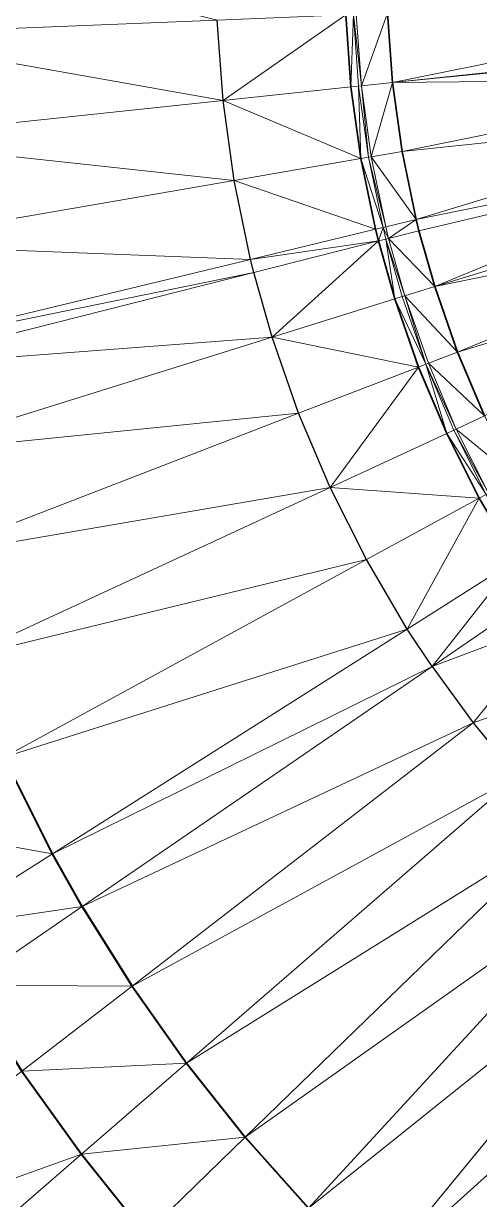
# Model space of a CAD drawing. Header units: metres. Extents: x 246428 to 246884, y 7418966 to 7419490.
# Drawn here: x 246507.07 to 246513.63, y 7419364.9 to 7419381.82 of the extents above; entities that cross this region are included whole.
import ezdxf

# ---------------------------------------------------------------- set-up
doc = ezdxf.new("R2010")
doc.units = ezdxf.units.M
doc.linetypes.add('blank name', pattern=[0])
doc.linetypes.add('HIDDEN', pattern=[9.525, 6.35, -3.175])
doc.layers.add('_12D_UNMAPPED', color=7, linetype='Continuous')
doc.layers.add('BATTER', color=250, linetype='HIDDEN', lineweight=25)
doc.layers.add('DRAINAGE_SWALE', color=7, linetype='CHANNEL_DASHDOT_X4', lineweight=40)
for name, color, linetype, lineweight, true_color in [('KERB_BACK', 7, 'Continuous', 35, 0x5fd2ff), ('KERB_LINE', 7, 'Continuous', 18, 0xb9b9b9), ('KERB_LIP', 7, 'Continuous', 35, 0x5fd2ff), ('KERB_TOP', 7, 'Continuous', 18, 0xb9b9b9)]:
    doc.layers.add(name, color=color, linetype=linetype, lineweight=lineweight, true_color=true_color)
doc.styles.get("Standard").update_dxf_attribs({"font": 'romans.shx', "width": 0.65})
doc.linetypes.add('CHANNEL_DASHDOT_X4', pattern='A,6,-1,1,-1,0.004,[">",Standard,S=4,R=0,X=0,Y=-1.7144],0.004,1,-1,6,-1,1,-1', length=20.008)

msp = doc.modelspace()

# ---------------------------------------------------------------- linework, layer by layer
at = {"layer": '_12D_UNMAPPED', "color": 3, "linetype": 'blank name', "lineweight": 0}
for points in [[(246509.854, 7419381.867, 31.35), (246504.602, 7419381.656, 30.474), (246504.652, 7419383.159, 30.482)], [(246511.703, 7419381.941, 31.369), (246509.939, 7419380.71, 31.355), (246509.854, 7419381.867, 31.35)], [(246511.703, 7419381.941, 31.369), (246511.778, 7419380.905, 31.374), (246509.939, 7419380.71, 31.355)], [(246511.812, 7419381.946, 31.369), (246511.778, 7419380.905, 31.374), (246511.703, 7419381.941, 31.369)], [(246511.812, 7419381.946, 31.369), (246511.888, 7419380.917, 31.374), (246511.778, 7419380.905, 31.374)], [(246511.852, 7419381.947, 31.219), (246511.927, 7419380.921, 31.224), (246511.812, 7419381.946, 31.369)], [(246511.927, 7419380.921, 31.224), (246511.888, 7419380.917, 31.374), (246511.812, 7419381.946, 31.369)], [(246512.302, 7419381.966, 31.244), (246511.927, 7419380.921, 31.224), (246511.852, 7419381.947, 31.219)], [(246512.302, 7419381.966, 31.244), (246512.375, 7419380.968, 31.249), (246511.927, 7419380.921, 31.224)], [(246512.375, 7419380.968, 31.249), (246512.302, 7419381.966, 31.244), (246517.556, 7419382.016, 31.359)], [(246517.596, 7419381.517, 31.356), (246512.375, 7419380.968, 31.249), (246517.556, 7419382.016, 31.359)], [(246509.854, 7419381.867, 31.35), (246509.939, 7419380.71, 31.355), (246504.602, 7419381.656, 30.474)], [(246509.939, 7419380.71, 31.355), (246504.639, 7419380.147, 30.467), (246504.602, 7419381.656, 30.474)], [(246517.6, 7419381.486, 31.356), (246512.375, 7419380.968, 31.249), (246517.596, 7419381.517, 31.356)], [(246517.662, 7419381.022, 31.362), (246512.375, 7419380.968, 31.249), (246517.6, 7419381.486, 31.356)], [(246512.375, 7419380.968, 31.249), (246512.07, 7419379.901, 31.23), (246511.927, 7419380.921, 31.224)], [(246512.375, 7419380.968, 31.249), (246512.513, 7419379.978, 31.255), (246512.07, 7419379.901, 31.23)], [(246512.513, 7419379.978, 31.255), (246512.375, 7419380.968, 31.249), (246517.662, 7419381.022, 31.362)], [(246517.752, 7419380.53, 31.368), (246512.513, 7419379.978, 31.255), (246517.662, 7419381.022, 31.362)], [(246511.778, 7419380.905, 31.374), (246511.922, 7419379.876, 31.38), (246509.939, 7419380.71, 31.355)], [(246511.888, 7419380.917, 31.374), (246511.922, 7419379.876, 31.38), (246511.778, 7419380.905, 31.374)], [(246511.927, 7419380.921, 31.224), (246512.03, 7419379.895, 31.38), (246511.888, 7419380.917, 31.374)], [(246511.888, 7419380.917, 31.374), (246512.03, 7419379.895, 31.38), (246511.922, 7419379.876, 31.38)], [(246511.927, 7419380.921, 31.224), (246512.07, 7419379.901, 31.23), (246512.03, 7419379.895, 31.38)], [(246509.939, 7419380.71, 31.355), (246510.099, 7419379.56, 31.362), (246504.639, 7419380.147, 30.467)], [(246511.922, 7419379.876, 31.38), (246510.099, 7419379.56, 31.362), (246509.939, 7419380.71, 31.355)], [(246512.716, 7419378.999, 31.264), (246512.513, 7419379.978, 31.255), (246517.752, 7419380.53, 31.368)], [(246517.866, 7419380.043, 31.374), (246512.716, 7419378.999, 31.264), (246517.752, 7419380.53, 31.368)], [(246510.099, 7419379.56, 31.362), (246504.764, 7419378.637, 30.459), (246504.639, 7419380.147, 30.467)], [(246512.513, 7419379.978, 31.255), (246512.716, 7419378.999, 31.264), (246512.07, 7419379.901, 31.23)], [(246512.756, 7419378.836, 31.266), (246512.716, 7419378.999, 31.264), (246517.866, 7419380.043, 31.374)], [(246512.982, 7419378.035, 31.274), (246512.756, 7419378.836, 31.266), (246517.866, 7419380.043, 31.374)], [(246518.005, 7419379.563, 31.38), (246512.982, 7419378.035, 31.274), (246517.866, 7419380.043, 31.374)], [(246511.922, 7419379.876, 31.38), (246512.132, 7419378.858, 31.389), (246510.099, 7419379.56, 31.362)], [(246512.03, 7419379.895, 31.38), (246512.239, 7419378.884, 31.389), (246511.922, 7419379.876, 31.38)], [(246512.239, 7419378.884, 31.389), (246512.132, 7419378.858, 31.389), (246511.922, 7419379.876, 31.38)], [(246512.07, 7419379.901, 31.23), (246512.278, 7419378.893, 31.239), (246512.03, 7419379.895, 31.38)], [(246512.278, 7419378.893, 31.239), (246512.239, 7419378.884, 31.389), (246512.03, 7419379.895, 31.38)], [(246512.716, 7419378.999, 31.264), (246512.278, 7419378.893, 31.239), (246512.07, 7419379.901, 31.23)], [(246510.099, 7419379.56, 31.362), (246510.334, 7419378.424, 31.37), (246504.764, 7419378.637, 30.459)], [(246512.132, 7419378.858, 31.389), (246510.334, 7419378.424, 31.37), (246510.099, 7419379.56, 31.362)], [(246518.168, 7419379.09, 31.386), (246512.982, 7419378.035, 31.274), (246518.005, 7419379.563, 31.38)], [(246512.982, 7419378.035, 31.274), (246518.168, 7419379.09, 31.386), (246513.311, 7419377.091, 31.284)], [(246518.168, 7419379.09, 31.386), (246518.354, 7419378.626, 31.392), (246513.311, 7419377.091, 31.284)], [(246512.278, 7419378.893, 31.239), (246512.32, 7419378.726, 31.241), (246512.239, 7419378.884, 31.389)], [(246512.716, 7419378.999, 31.264), (246512.32, 7419378.726, 31.241), (246512.278, 7419378.893, 31.239)], [(246512.716, 7419378.999, 31.264), (246512.756, 7419378.836, 31.266), (246512.32, 7419378.726, 31.241)], [(246512.132, 7419378.858, 31.389), (246512.174, 7419378.689, 31.391), (246510.334, 7419378.424, 31.37)], [(246512.239, 7419378.884, 31.389), (246512.174, 7419378.689, 31.391), (246512.132, 7419378.858, 31.389)], [(246512.239, 7419378.884, 31.389), (246512.281, 7419378.716, 31.391), (246512.174, 7419378.689, 31.391)], [(246512.32, 7419378.726, 31.241), (246512.281, 7419378.716, 31.391), (246512.239, 7419378.884, 31.389)], [(246512.32, 7419378.726, 31.241), (246512.553, 7419377.901, 31.249), (246512.281, 7419378.716, 31.391)], [(246512.756, 7419378.836, 31.266), (246512.982, 7419378.035, 31.274), (246512.32, 7419378.726, 31.241)], [(246512.982, 7419378.035, 31.274), (246512.553, 7419377.901, 31.249), (246512.32, 7419378.726, 31.241)], [(246510.334, 7419378.424, 31.37), (246504.976, 7419377.13, 30.452), (246504.764, 7419378.637, 30.459)], [(246512.174, 7419378.689, 31.391), (246510.381, 7419378.235, 31.372), (246510.334, 7419378.424, 31.37)], [(246512.174, 7419378.689, 31.391), (246510.643, 7419377.306, 31.38), (246510.381, 7419378.235, 31.372)], [(246512.174, 7419378.689, 31.391), (246512.409, 7419377.857, 31.399), (246510.643, 7419377.306, 31.38)], [(246512.281, 7419378.716, 31.391), (246512.409, 7419377.857, 31.399), (246512.174, 7419378.689, 31.391)], [(246512.553, 7419377.901, 31.249), (246512.514, 7419377.889, 31.399), (246512.281, 7419378.716, 31.391)], [(246512.281, 7419378.716, 31.391), (246512.514, 7419377.889, 31.399), (246512.409, 7419377.857, 31.399)], [(246518.354, 7419378.626, 31.392), (246513.701, 7419376.171, 31.294), (246513.311, 7419377.091, 31.284)], [(246510.334, 7419378.424, 31.37), (246510.381, 7419378.235, 31.372), (246504.976, 7419377.13, 30.452)], [(246510.381, 7419378.235, 31.372), (246505.02, 7419376.878, 30.45), (246504.976, 7419377.13, 30.452)], [(246510.381, 7419378.235, 31.372), (246510.643, 7419377.306, 31.38), (246505.02, 7419376.878, 30.45)], [(246512.514, 7419377.889, 31.399), (246512.854, 7419376.915, 31.409), (246512.409, 7419377.857, 31.399)], [(246512.553, 7419377.901, 31.249), (246512.854, 7419376.915, 31.409), (246512.514, 7419377.889, 31.399)], [(246512.553, 7419377.901, 31.249), (246512.982, 7419378.035, 31.274), (246513.311, 7419377.091, 31.284)], [(246512.891, 7419376.929, 31.259), (246512.553, 7419377.901, 31.249), (246513.311, 7419377.091, 31.284)], [(246512.553, 7419377.901, 31.249), (246512.891, 7419376.929, 31.259), (246512.854, 7419376.915, 31.409)], [(246512.409, 7419377.857, 31.399), (246512.751, 7419376.875, 31.409), (246510.643, 7419377.306, 31.38)], [(246512.854, 7419376.915, 31.409), (246512.751, 7419376.875, 31.409), (246512.409, 7419377.857, 31.399)], [(246510.643, 7419377.306, 31.38), (246505.281, 7419375.632, 30.444), (246505.02, 7419376.878, 30.45)], [(246510.643, 7419377.306, 31.38), (246511.025, 7419376.21, 31.39), (246505.281, 7419375.632, 30.444)], [(246512.751, 7419376.875, 31.409), (246511.025, 7419376.21, 31.39), (246510.643, 7419377.306, 31.38)], [(246513.701, 7419376.171, 31.294), (246512.891, 7419376.929, 31.259), (246513.311, 7419377.091, 31.284)], [(246512.751, 7419376.875, 31.409), (246511.478, 7419375.141, 31.4), (246511.025, 7419376.21, 31.39)], [(246513.157, 7419375.919, 31.419), (246511.478, 7419375.141, 31.4), (246512.751, 7419376.875, 31.409)], [(246512.854, 7419376.915, 31.409), (246513.157, 7419375.919, 31.419), (246512.751, 7419376.875, 31.409)], [(246512.854, 7419376.915, 31.409), (246512.891, 7419376.929, 31.259), (246513.293, 7419375.982, 31.269)], [(246513.157, 7419375.919, 31.419), (246512.854, 7419376.915, 31.409), (246513.257, 7419375.965, 31.419)], [(246512.854, 7419376.915, 31.409), (246513.293, 7419375.982, 31.269), (246513.257, 7419375.965, 31.419)], [(246512.891, 7419376.929, 31.259), (246513.701, 7419376.171, 31.294), (246513.293, 7419375.982, 31.269)], [(246511.025, 7419376.21, 31.39), (246505.685, 7419374.15, 30.436), (246505.281, 7419375.632, 30.444)], [(246511.478, 7419375.141, 31.4), (246505.685, 7419374.15, 30.436), (246511.025, 7419376.21, 31.39)], [(246513.701, 7419376.171, 31.294), (246514.151, 7419375.278, 31.304), (246513.293, 7419375.982, 31.269)], [(246513.624, 7419374.99, 31.429), (246511.478, 7419375.141, 31.4), (246513.157, 7419375.919, 31.419)], [(246513.721, 7419375.043, 31.429), (246513.157, 7419375.919, 31.419), (246513.257, 7419375.965, 31.419)], [(246513.721, 7419375.043, 31.429), (246513.624, 7419374.99, 31.429), (246513.157, 7419375.919, 31.419)], [(246513.293, 7419375.982, 31.269), (246513.756, 7419375.062, 31.279), (246513.257, 7419375.965, 31.419)], [(246513.756, 7419375.062, 31.279), (246513.721, 7419375.043, 31.429), (246513.257, 7419375.965, 31.419)], [(246514.151, 7419375.278, 31.304), (246513.756, 7419375.062, 31.279), (246513.293, 7419375.982, 31.269)], [(246511.478, 7419375.141, 31.4), (246506.187, 7419372.692, 30.429), (246505.685, 7419374.15, 30.436)], [(246511.478, 7419375.141, 31.4), (246512, 7419374.105, 31.41), (246506.187, 7419372.692, 30.429)], [(246512, 7419374.105, 31.41), (246511.478, 7419375.141, 31.4), (246513.624, 7419374.99, 31.429)], [(246513.721, 7419375.043, 31.429), (246514.151, 7419374.095, 31.439), (246513.624, 7419374.99, 31.429)], [(246512.588, 7419373.105, 31.42), (246512, 7419374.105, 31.41), (246513.624, 7419374.99, 31.429)], [(246514.151, 7419374.095, 31.439), (246512.588, 7419373.105, 31.42), (246513.624, 7419374.99, 31.429)], [(246512, 7419374.105, 31.41), (246506.788, 7419371.263, 30.421), (246506.187, 7419372.692, 30.429)], [(246512, 7419374.105, 31.41), (246512.588, 7419373.105, 31.42), (246506.788, 7419371.263, 30.421)], [(246512.945, 7419372.564, 31.426), (246512.588, 7419373.105, 31.42), (246514.151, 7419374.095, 31.439)], [(246514.47, 7419373.611, 31.444), (246512.945, 7419372.564, 31.426), (246514.151, 7419374.095, 31.439)], [(246514.736, 7419373.236, 31.449), (246512.945, 7419372.564, 31.426), (246514.47, 7419373.611, 31.444)], [(246514.47, 7419373.611, 31.444), (246512.945, 7419372.564, 31.426), (246514.47, 7419373.611, 31.444)], [(246512.945, 7419372.564, 31.426), (246514.736, 7419373.236, 31.449), (246513.534, 7419371.756, 31.435)], [(246514.736, 7419373.236, 31.449), (246515.376, 7419372.417, 31.459), (246513.534, 7419371.756, 31.435)], [(246512.588, 7419373.105, 31.42), (246507.484, 7419369.87, 30.413), (246506.788, 7419371.263, 30.421)], [(246512.588, 7419373.105, 31.42), (246512.945, 7419372.564, 31.426), (246507.484, 7419369.87, 30.413)], [(246512.945, 7419372.564, 31.426), (246512.588, 7419373.105, 31.42), (246512.945, 7419372.564, 31.426)], [(246507.484, 7419369.87, 30.413), (246512.945, 7419372.564, 31.426), (246507.913, 7419369.112, 30.409)], [(246507.913, 7419369.112, 30.409), (246512.945, 7419372.564, 31.426), (246513.534, 7419371.756, 31.435)], [(246512.945, 7419372.564, 31.426), (246512.945, 7419372.564, 31.426), (246513.534, 7419371.756, 31.435)], [(246513.534, 7419371.756, 31.435), (246515.376, 7419372.417, 31.459), (246514.167, 7419370.983, 31.445)], [(246508.628, 7419367.966, 30.402), (246507.913, 7419369.112, 30.409), (246513.534, 7419371.756, 31.435)], [(246508.628, 7419367.966, 30.402), (246513.534, 7419371.756, 31.435), (246514.167, 7419370.983, 31.445)], [(246506.788, 7419371.263, 30.421), (246507.484, 7419369.87, 30.413), (246505.032, 7419370.305, 30.461)], [(246509.41, 7419366.858, 30.395), (246508.628, 7419367.966, 30.402), (246514.167, 7419370.983, 31.445)], [(246509.41, 7419366.858, 30.395), (246514.167, 7419370.983, 31.445), (246514.843, 7419370.246, 31.454)], [(246507.484, 7419369.87, 30.413), (246505.794, 7419368.8, 30.453), (246505.032, 7419370.305, 30.461)], [(246510.257, 7419365.792, 30.388), (246509.41, 7419366.858, 30.395), (246514.843, 7419370.246, 31.454)], [(246510.257, 7419365.792, 30.388), (246514.843, 7419370.246, 31.454), (246515.56, 7419369.549, 31.463)], [(246507.484, 7419369.87, 30.413), (246507.912, 7419369.112, 30.409), (246505.794, 7419368.8, 30.453)], [(246507.912, 7419369.112, 30.409), (246507.484, 7419369.87, 30.413), (246507.913, 7419369.112, 30.409)], [(246511.167, 7419364.771, 30.382), (246510.257, 7419365.792, 30.388), (246515.56, 7419369.549, 31.463)], [(246511.167, 7419364.771, 30.382), (246515.56, 7419369.549, 31.463), (246516.314, 7419368.893, 31.473)], [(246505.794, 7419368.8, 30.453), (246507.912, 7419369.112, 30.409), (246506.263, 7419367.98, 30.449)], [(246507.912, 7419369.112, 30.409), (246508.628, 7419367.966, 30.402), (246506.263, 7419367.98, 30.449)], [(246507.912, 7419369.112, 30.409), (246507.913, 7419369.112, 30.409), (246508.628, 7419367.966, 30.402)], [(246512.137, 7419363.8, 30.375), (246511.167, 7419364.771, 30.382), (246516.314, 7419368.893, 31.473)], [(246512.137, 7419363.8, 30.375), (246516.314, 7419368.893, 31.473), (246516.315, 7419368.893, 31.473)], [(246512.137, 7419363.8, 30.375), (246512.137, 7419363.8, 30.375), (246516.315, 7419368.893, 31.473)], [(246512.137, 7419363.8, 30.375), (246516.314, 7419368.893, 31.473), (246516.314, 7419368.893, 31.473)], [(246512.137, 7419363.8, 30.375), (246512.137, 7419363.8, 30.375), (246516.315, 7419368.893, 31.473)], [(246512.137, 7419363.8, 30.375), (246516.315, 7419368.893, 31.473), (246517.105, 7419368.281, 31.482)], [(246513.165, 7419362.882, 30.368), (246512.137, 7419363.8, 30.375), (246517.105, 7419368.281, 31.482)], [(246513.165, 7419362.882, 30.368), (246517.105, 7419368.281, 31.482), (246517.459, 7419368.029, 31.486)], [(246506.263, 7419367.98, 30.449), (246508.628, 7419367.966, 30.402), (246507.045, 7419366.743, 30.442)], [(246508.628, 7419367.966, 30.402), (246509.41, 7419366.858, 30.395), (246507.045, 7419366.743, 30.442)], [(246513.165, 7419362.882, 30.368), (246517.459, 7419368.029, 31.486), (246513.629, 7419362.5, 30.365)], [(246507.045, 7419366.743, 30.442), (246507.899, 7419365.548, 30.435), (246503.412, 7419363.936, 31.207)], [(246507.045, 7419366.743, 30.442), (246509.41, 7419366.858, 30.395), (246507.899, 7419365.548, 30.435)], [(246509.41, 7419366.858, 30.395), (246510.257, 7419365.792, 30.388), (246507.899, 7419365.548, 30.435)], [(246507.899, 7419365.548, 30.435), (246510.257, 7419365.792, 30.388), (246508.823, 7419364.398, 30.428)], [(246510.257, 7419365.792, 30.388), (246511.167, 7419364.771, 30.382), (246508.823, 7419364.398, 30.428)], [(246503.412, 7419363.936, 31.207), (246507.899, 7419365.548, 30.435), (246504.361, 7419362.48, 31.216)], [(246507.899, 7419365.548, 30.435), (246508.823, 7419364.398, 30.428), (246504.361, 7419362.48, 31.216)]]:
    msp.add_3dface(points, dxfattribs=at)
at = {"layer": 'BATTER'}
for points in [[(246512.945, 7419372.564, 31.426), (246512.588, 7419373.105, 31.42), (246512, 7419374.105, 31.41), (246511.478, 7419375.141, 31.4), (246511.025, 7419376.21, 31.39), (246510.643, 7419377.306, 31.38), (246510.381, 7419378.235, 31.372), (246510.334, 7419378.424, 31.37), (246510.099, 7419379.56, 31.362), (246509.939, 7419380.71, 31.355), (246509.854, 7419381.867, 31.35)], [(246512.945, 7419372.564, 31.426), (246513.534, 7419371.756, 31.435), (246514.167, 7419370.983, 31.445), (246514.843, 7419370.246, 31.454), (246515.56, 7419369.549, 31.463), (246516.314, 7419368.893, 31.473), (246516.314, 7419368.893, 31.473), (246516.315, 7419368.893, 31.473), (246517.105, 7419368.281, 31.482), (246517.459, 7419368.029, 31.486), (246518.322, 7419367.404, 31.496), (246519.299, 7419366.624, 31.508), (246520.236, 7419365.797, 31.519), (246521.13, 7419364.924, 31.531), (246521.979, 7419364.007, 31.543), (246522.782, 7419363.049, 31.554), (246523.536, 7419362.052, 31.566), (246524.239, 7419361.018, 31.578), (246524.889, 7419359.951, 31.589), (246525.485, 7419358.852, 31.601), (246525.74, 7419358.339, 31.606), (246526.034, 7419357.729, 31.613), (246528.206, 7419353.226, 31.659)]]:
    msp.add_polyline3d(points, dxfattribs=at)
at = {"layer": 'DRAINAGE_SWALE'}
for points in [[(246507.912, 7419369.112, 30.409), (246507.484, 7419369.87, 30.413), (246506.788, 7419371.263, 30.421), (246506.187, 7419372.692, 30.429), (246505.685, 7419374.15, 30.436), (246505.281, 7419375.632, 30.444), (246505.02, 7419376.878, 30.45), (246504.976, 7419377.13, 30.452), (246504.764, 7419378.637, 30.459), (246504.639, 7419380.147, 30.467), (246504.602, 7419381.656, 30.474), (246504.652, 7419383.159, 30.482)], [(246507.913, 7419369.112, 30.409), (246508.628, 7419367.966, 30.402), (246509.41, 7419366.858, 30.395), (246510.257, 7419365.792, 30.388), (246511.167, 7419364.771, 30.382), (246512.137, 7419363.8, 30.375), (246512.137, 7419363.8, 30.375), (246512.137, 7419363.8, 30.375), (246513.165, 7419362.882, 30.368), (246513.629, 7419362.5, 30.365), (246514.209, 7419361.977, 30.361), (246514.857, 7419361.335, 30.356), (246515.469, 7419360.665, 30.352), (246516.043, 7419359.969, 30.347), (246516.578, 7419359.248, 30.343), (246517.074, 7419358.506, 30.338), (246517.529, 7419357.743, 30.334), (246517.943, 7419356.963, 30.33), (246518.315, 7419356.167, 30.325), (246518.645, 7419355.358, 30.321), (246518.782, 7419354.983, 30.319), (246519.023, 7419354.349, 30.315)], [(246506.263, 7419367.98, 30.449), (246507.045, 7419366.743, 30.442), (246507.899, 7419365.548, 30.435), (246508.823, 7419364.398, 30.428), (246509.813, 7419363.299, 30.422), (246510.869, 7419362.254, 30.415), (246510.869, 7419362.254, 30.415), (246510.869, 7419362.254, 30.415), (246511.986, 7419361.266, 30.408), (246512.49, 7419360.856, 30.405), (246513.001, 7419360.383, 30.401), (246513.571, 7419359.803, 30.396), (246514.108, 7419359.199, 30.392), (246514.61, 7419358.573, 30.387), (246515.078, 7419357.926, 30.383), (246515.509, 7419357.26, 30.378), (246515.904, 7419356.577, 30.374), (246516.262, 7419355.88, 30.37), (246516.582, 7419355.17, 30.365), (246516.864, 7419354.448, 30.361)]]:
    msp.add_polyline3d(points, dxfattribs=at)
at = {"layer": 'KERB_BACK'}
msp.add_polyline3d([(246514.151, 7419374.095, 31.439), (246513.624, 7419374.99, 31.429), (246513.157, 7419375.919, 31.419), (246512.751, 7419376.875, 31.409), (246512.409, 7419377.857, 31.399), (246512.174, 7419378.689, 31.391), (246512.132, 7419378.858, 31.389), (246511.922, 7419379.876, 31.38), (246511.778, 7419380.905, 31.374), (246511.703, 7419381.941, 31.369)], dxfattribs=at)
at = {"layer": 'KERB_LINE'}
msp.add_polyline3d([(246513.756, 7419375.062, 31.279), (246513.293, 7419375.982, 31.269), (246512.891, 7419376.929, 31.259), (246512.553, 7419377.901, 31.249), (246512.32, 7419378.726, 31.241), (246512.278, 7419378.893, 31.239), (246512.07, 7419379.901, 31.23), (246511.927, 7419380.921, 31.224), (246511.852, 7419381.947, 31.219)], dxfattribs=at)
at = {"layer": 'KERB_LIP'}
msp.add_polyline3d([(246513.701, 7419376.171, 31.294), (246513.311, 7419377.091, 31.284), (246512.982, 7419378.035, 31.274), (246512.756, 7419378.836, 31.266), (246512.716, 7419378.999, 31.264), (246512.513, 7419379.978, 31.255), (246512.375, 7419380.968, 31.249), (246512.302, 7419381.966, 31.244)], dxfattribs=at)
at = {"layer": 'KERB_TOP'}
msp.add_polyline3d([(246513.721, 7419375.043, 31.429), (246513.257, 7419375.965, 31.419), (246512.854, 7419376.915, 31.409), (246512.514, 7419377.889, 31.399), (246512.281, 7419378.716, 31.391), (246512.239, 7419378.884, 31.389), (246512.03, 7419379.895, 31.38), (246511.888, 7419380.917, 31.374), (246511.812, 7419381.946, 31.369)], dxfattribs=at)

doc.saveas('drawing.dxf')
